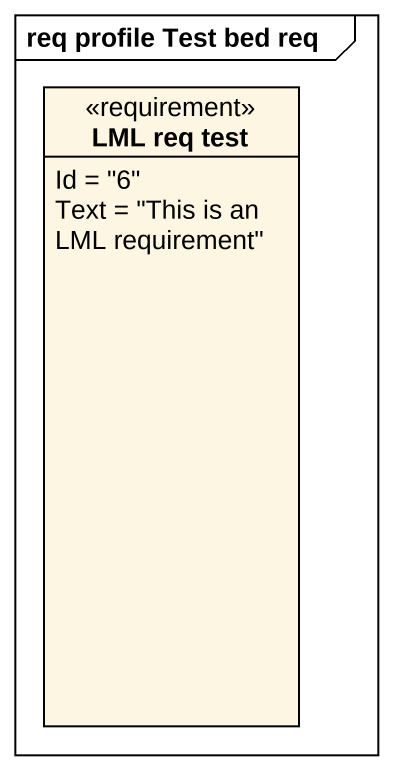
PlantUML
@startuml
mainframe req profile Test bed req
hide circle
hide empty members
class "LML req test" as LML_req_test <<requirement>> {
  Id = "6"
  Text = "This is an LML requirement"
}
@enduml
